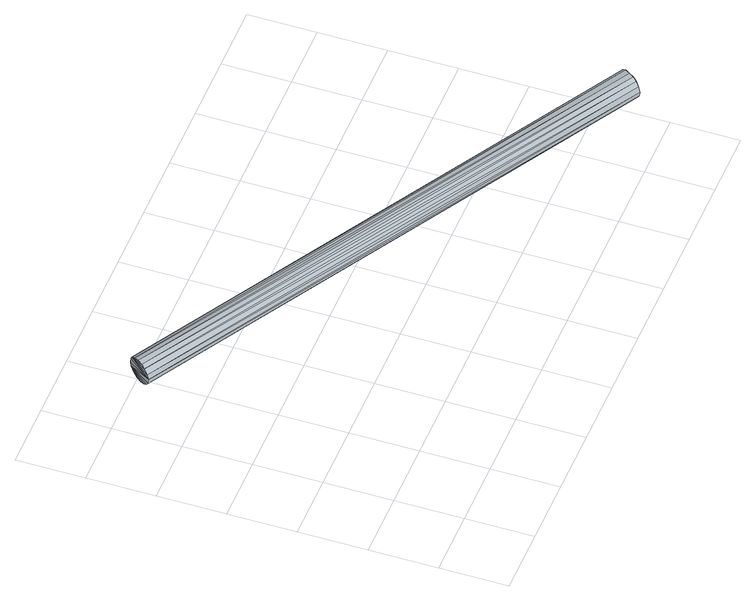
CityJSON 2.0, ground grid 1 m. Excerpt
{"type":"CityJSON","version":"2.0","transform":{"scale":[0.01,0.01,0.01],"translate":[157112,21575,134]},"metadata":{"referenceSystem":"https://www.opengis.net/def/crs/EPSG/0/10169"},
"CityObjects":{
"object1":{"type":"GenericCityObject","attributes":{"name":"雨水管路","year":2013},"geometry":[{"type":"MultiSurface","lod":"2","boundaries":[[[0,1,2]],[[1,3,2]],[[4,5,6]],[[6,7,4]],[[5,8,6]],[[8,9,6]],[[9,10,6]],[[10,11,6]],[[10,12,11]],[[10,13,12]],[[10,14,13]],[[14,15,13]],[[15,16,13]],[[16,17,13]],[[16,0,17]],[[0,2,17]],[[1,0,18]],[[0,16,18]],[[2,3,17]],[[3,19,17]],[[20,21,22]],[[22,23,20]],[[21,24,22]],[[24,25,22]],[[25,26,22]],[[26,27,22]],[[26,28,27]],[[26,18,28]],[[26,29,18]],[[29,30,18]],[[30,31,18]],[[31,19,18]],[[19,1,18]],[[19,3,1]],[[17,19,13]],[[19,31,13]],[[31,30,13]],[[30,12,13]],[[12,29,11]],[[12,30,29]],[[11,26,6]],[[11,29,26]],[[26,25,6]],[[25,7,6]],[[7,24,4]],[[7,25,24]],[[24,21,4]],[[21,5,4]],[[21,20,5]],[[20,8,5]],[[8,23,9]],[[8,20,23]],[[23,22,9]],[[22,10,9]],[[10,27,14]],[[10,22,27]],[[14,28,15]],[[14,27,28]],[[16,15,18]],[[15,28,18]]]}]}
},
"vertices":[
[779,58,81],[106,508,14],[775,51,76],[102,501,9],[760,34,111],[763,39,115],[758,28,95],[758,30,104],[767,46,116],[772,53,115],[777,59,110],[759,29,87],[762,33,80],[766,38,76],[780,62,103],[781,63,95],[781,62,88],[770,44,74],[108,512,22],[97,494,8],[94,496,50],[90,490,48],[104,509,43],[99,503,48],[87,485,44],[85,480,37],[85,478,29],[107,512,36],[108,513,29],[86,479,20],[89,483,14],[93,488,10]
]}
